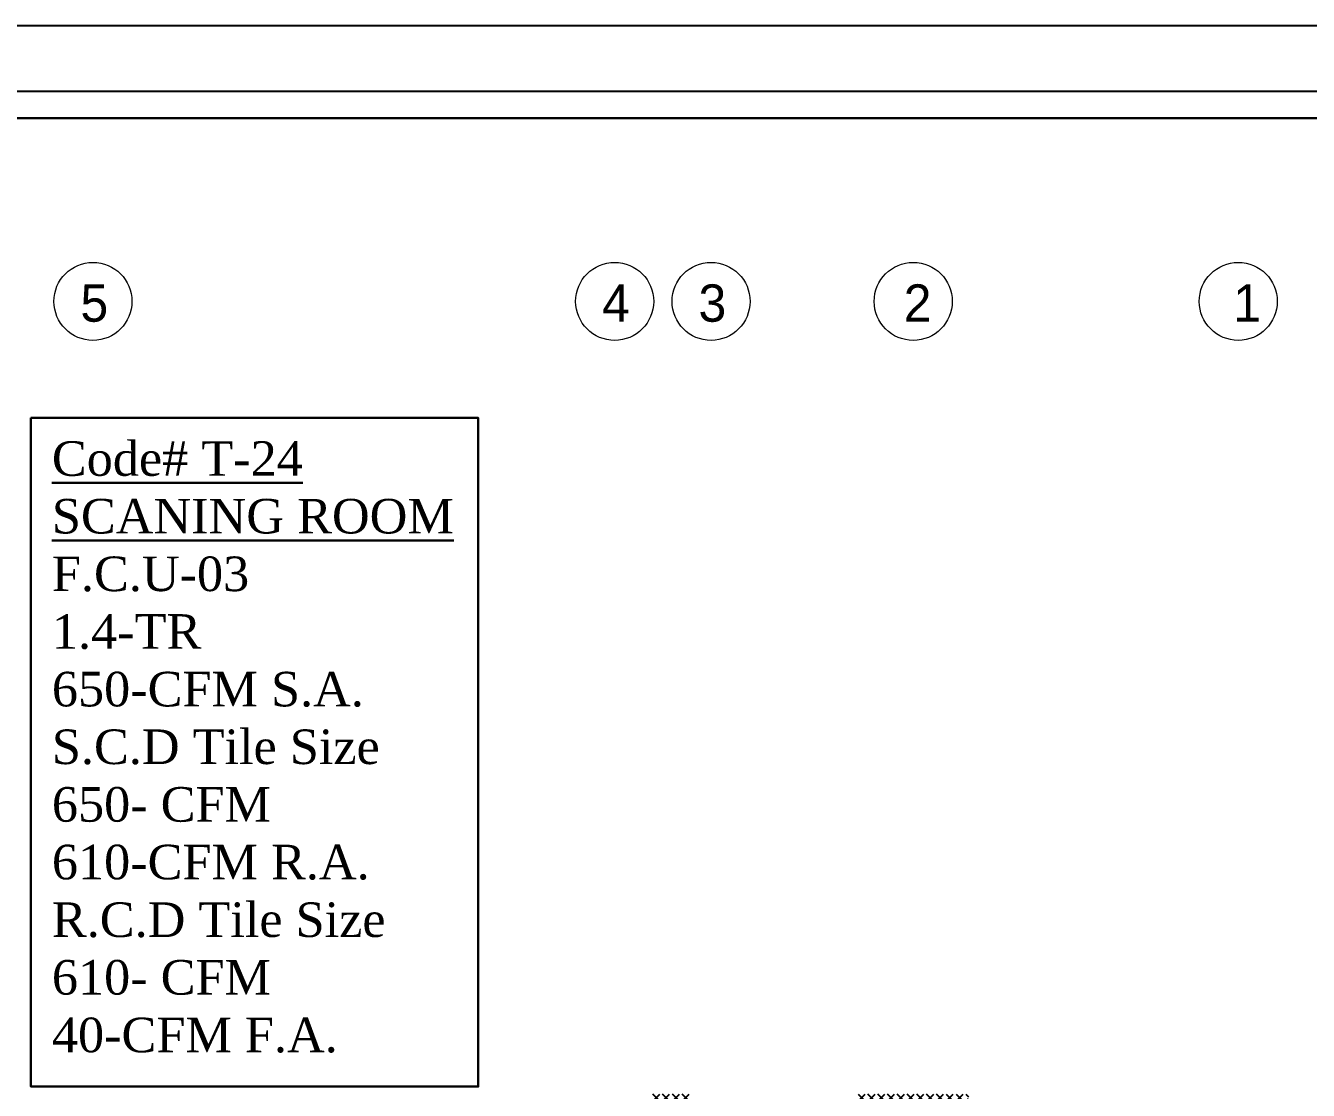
# Model space of a CAD drawing. Extents: x -432 to -365, y -145 to 173.
# Drawn here: x -387.3 to -378.03, y 4.83 to 12.53 of the extents above; entities that cross this region are included whole.
import ezdxf

# ---------------------------------------------------------------- set-up
doc = ezdxf.new("R2010")
doc.units = 0
doc.header["$MEASUREMENT"] = 0
doc.layers.add('AC-TEXT', color=15, linetype='Continuous', lineweight=30)
doc.layers.add('AXIS-TXT', color=171, linetype='Continuous', lineweight=20)
for name, color, linetype in [('COLHATCH', 5, 'Continuous'), ('fram', 252, 'Continuous'), ('WALL', 4, 'Continuous')]:
    doc.layers.add(name, color=color, linetype=linetype)
doc.styles.add('AC', font='romans.shx', dxfattribs={"height": 0.2})
doc.styles.add('ARABY', font='sosa.shx')

msp = doc.modelspace()

# ---------------------------------------------------------------- hatches: boundary and pattern name
at = {"layer": 'COLHATCH', "linetype": 'Continuous'}
h = msp.add_hatch(dxfattribs=at)
h.set_pattern_fill('_USER', color=252, scale=0.05, angle=45, style=0, double=1, pattern_type=0)
h.set_pattern_definition([(45, (-202.924395, -172.77691), (-0.035355339, 0.035355339), []), (135, (-202.924395, -172.77691), (-0.035355339, -0.035355339), [])])
h.paths.add_polyline_path([(-382.4844, 4.8031), (-382.7844, 4.8031), (-382.7844, 3.9031), (-382.4844, 3.9031)])
h.paths.add_polyline_path([(-380.4844, 4.8031), (-381.2844, 4.8031), (-381.2844, 4.5031), (-380.4844, 4.5031)])
h.paths.add_polyline_path([(-378.5344, 2.8031), (-378.8344, 2.8031), (-378.8344, 2.2031), (-378.5344, 2.2031)])
h.paths.add_polyline_path([(-378.1344, -0.7769), (-378.9344, -0.7769), (-378.9344, -1.0769), (-378.1344, -1.0769)])
h.paths.add_polyline_path([(-380.6844, -0.7769), (-381.4844, -0.7769), (-381.4844, -1.0769), (-380.6844, -1.0769)])
h.paths.add_polyline_path([(-380.5844, -5.8269), (-381.4844, -5.8269), (-381.4844, -6.1269), (-380.5844, -6.1269)])
h.paths.add_polyline_path([(-378.1344, -5.7769), (-378.9344, -5.7769), (-378.9344, -6.0769), (-378.1344, -6.0769)])
h.paths.add_polyline_path([(-380.3919, -12.0469), (-381.4919, -12.0469), (-381.4919, -12.3469), (-380.6389, -12.3469, -0.011587), (-380.6548, -13.0326), (-380.4051, -13.0435, 0.01656)])
h.paths.add_polyline_path([(-380.5864, -14.7769), (-380.8398, -14.7769, -0.040808), (-381.4283, -17.1158), (-381.1918, -17.1969, 0.04151)])
h.paths.add_polyline_path([(-382.4844, -14.1769), (-382.7844, -14.1769), (-382.7844, -15.0769), (-382.4844, -15.0769)])
h.paths.add_polyline_path([(-386.6144, -14.1769), (-387.0144, -14.1769), (-387.0144, -15.0769), (-386.6144, -15.0769)])
h.paths.add_polyline_path([(-390.4144, -14.1769), (-390.8644, -14.1769), (-390.8644, -15.0769), (-390.4144, -15.0769)])
h.paths.add_polyline_path([(-390.6644, -15.9969), (-390.9644, -15.9969), (-390.9644, -16.8969), (-390.6644, -16.8969)])
h.paths.add_polyline_path([(-398.6644, -14.1769), (-398.9644, -14.1769), (-398.9644, -15.0769), (-398.6644, -15.0769)])
h.paths.add_polyline_path([(-398.6644, -15.9969), (-398.9644, -15.9969), (-398.9644, -16.8969), (-398.6644, -16.8969)])
h.paths.add_polyline_path([(-406.6644, -14.1769), (-406.9644, -14.1769), (-406.9644, -15.0769), (-406.6644, -15.0769)])
h.paths.add_polyline_path([(-406.6644, -15.9969), (-406.9644, -15.9969), (-406.9644, -16.8969), (-406.6644, -16.8969)])
h.paths.add_polyline_path([(-414.7644, -14.1769), (-415.2144, -14.1769), (-415.2144, -15.0769), (-414.7639, -15.0769)])
h.paths.add_polyline_path([(-414.6644, -15.9969), (-414.9644, -15.9969), (-414.9644, -16.8969), (-414.6644, -16.8969)])
h.paths.add_polyline_path([(-418.6144, -14.1769), (-419.0144, -14.1769), (-419.0144, -15.0769), (-418.6144, -15.0769)])
h.paths.add_polyline_path([(-422.8444, -14.1769), (-423.1444, -14.1769), (-423.1444, -15.0769), (-422.8444, -15.0769)])
h.paths.add_polyline_path([(-424.1369, -12.0469), (-425.2369, -12.0469, 0.01656), (-425.2237, -13.0435), (-424.974, -13.0326, -0.011587), (-424.9898, -12.3469), (-424.1369, -12.3469)])
h.paths.add_polyline_path([(-424.789, -14.7769), (-425.0424, -14.7769, 0.04151), (-424.437, -17.1969), (-424.2005, -17.1158, -0.040808)])
h.paths.add_polyline_path([(-424.1444, -5.8269), (-425.0444, -5.8269), (-425.0444, -6.1269), (-424.1444, -6.1269)])
h.paths.add_polyline_path([(-426.6944, -5.7769), (-427.4944, -5.7769), (-427.4944, -6.0769), (-426.6944, -6.0769)])
h.paths.add_polyline_path([(-426.6944, -0.7769), (-427.4944, -0.7769), (-427.4944, -1.0769), (-426.6944, -1.0769)])
h.paths.add_polyline_path([(-424.1444, -0.7769), (-424.9444, -0.7769), (-424.9444, -1.0769), (-424.1444, -1.0769)])
h.paths.add_polyline_path([(-426.7944, 2.8031), (-427.0944, 2.8031), (-427.0944, 2.2031), (-426.7944, 2.2031)])
h.paths.add_polyline_path([(-424.3444, 4.8031), (-425.1444, 4.8031), (-425.1444, 4.5031), (-424.3444, 4.5031)])
h.paths.add_polyline_path([(-422.8444, 4.8031), (-423.1444, 4.8031), (-423.1444, 3.9031), (-422.8444, 3.9031)])
h.paths.add_polyline_path([(-418.5644, 4.8031), (-418.9644, 4.8031), (-418.9644, 3.9031), (-418.5644, 3.9031)])
h.paths.add_polyline_path([(-414.7644, 4.8031), (-415.2144, 4.8031), (-415.2144, 3.9031), (-414.7644, 3.9031)])
h.paths.add_polyline_path([(-405.4144, 7.0031), (-405.7144, 7.0031), (-405.7144, 6.4031), (-405.4144, 6.4031)])
h.paths.add_polyline_path([(-405.4144, 4.5031), (-400.3144, 4.5031), (-400.3144, 3.0531), (-400.0144, 3.0531), (-400.0144, 4.8031), (-405.7144, 4.8031), (-405.7144, 3.0531), (-405.4144, 3.0531)])
h.paths.add_polyline_path([(-398.6644, 7.0031), (-398.9644, 7.0031), (-398.9644, 6.4031), (-398.6644, 6.4031)])
h.paths.add_polyline_path([(-398.6644, 3.6531), (-398.9644, 3.6531), (-398.9644, 3.0531), (-398.6644, 3.0531)])
h.paths.add_polyline_path([(-390.4144, 4.8031), (-390.8644, 4.8031), (-390.8644, 3.9031), (-390.4144, 3.9031)])

# ---------------------------------------------------------------- linework, layer by layer
at = {"layer": 'AC-TEXT', "color": 34, "linetype": 'Continuous'}
msp.add_lwpolyline([(-387.2626, 9.6925), (-384.0292, 9.6925), (-384.0292, 4.8574), (-387.2626, 4.8574)], close=True, dxfattribs=at)
at = {"layer": 'AXIS-TXT'}
for centre in [(-386.8144, 10.5344), (-383.0428, 10.5344), (-382.346, 10.5344), (-380.8844, 10.5344), (-378.5344, 10.5344)]:
    msp.add_circle(centre, 0.2822, dxfattribs=at)
at = {"layer": 'fram'}
msp.add_line((-367.0029, 12.0511), (-431.0491, 12.0511), dxfattribs=at)
for points in [[(-431.526, 12.528), (-366.526, 12.528), (-366.526, -25.472), (-431.526, -25.472)], [(-374.5796, 12.0511), (-431.0491, 12.0511), (-431.0491, -24.9951), (-374.5796, -24.9951)]]:
    msp.add_lwpolyline(points, close=True, dxfattribs=at)
at = {"layer": 'WALL', "color": 252, "linetype": 'Continuous'}
msp.add_lwpolyline([(-374.7716, 11.8591, 0.0192, 0.0192, 0), (-430.8571, 11.8591, 0.0192, 0.0192, 0), (-430.8571, -24.8031, 0.0192, 0.0192, 0), (-374.7716, -24.8031, 0.0192, 0.0192, 0)], format="xyseb", close=True, dxfattribs=at)

# ---------------------------------------------------------------- texts
at = {"layer": 'AC-TEXT', "color": 34, "linetype": 'Continuous', "insert": (-387.1114, 5.1004), "char_height": 0.25, "width": 3.951459, "attachment_point": 7, "style": 'AC'}
msp.add_mtext('\\A1;{\\fTimes New Roman|b0|i0|c0|p18;\\L\\C3;Code# T-24\\PSCANING ROOM\\P\\l\\C256;F.C.U-03\\L\\C3;\\P\\l\\C34;1.4-TR\\P\\C256;650-CFM S.A.\\P\\pt0;\\C34;S.C.D Tile Size\\P650- CFM \\P\\C256;610-CFM R.A.\\C34; \\P\\ptz;R.C.D Tile Size\\P610- CFM\\P\\C15;40-CFM F.A.}', dxfattribs=at)
at = {"layer": 'AXIS-TXT', "style": 'ARABY'}
for s, p in [('5', (-386.905, 10.3874, 0)), ('4', (-383.1334, 10.3874, 0)), ('3', (-382.4367, 10.3874, 0)), ('2', (-380.9532, 10.3874, 0)), ('1', (-378.5705, 10.3874, 0))]:
    msp.add_text(s, height=0.27, dxfattribs=at).set_placement(p)

doc.saveas('drawing.dxf')
